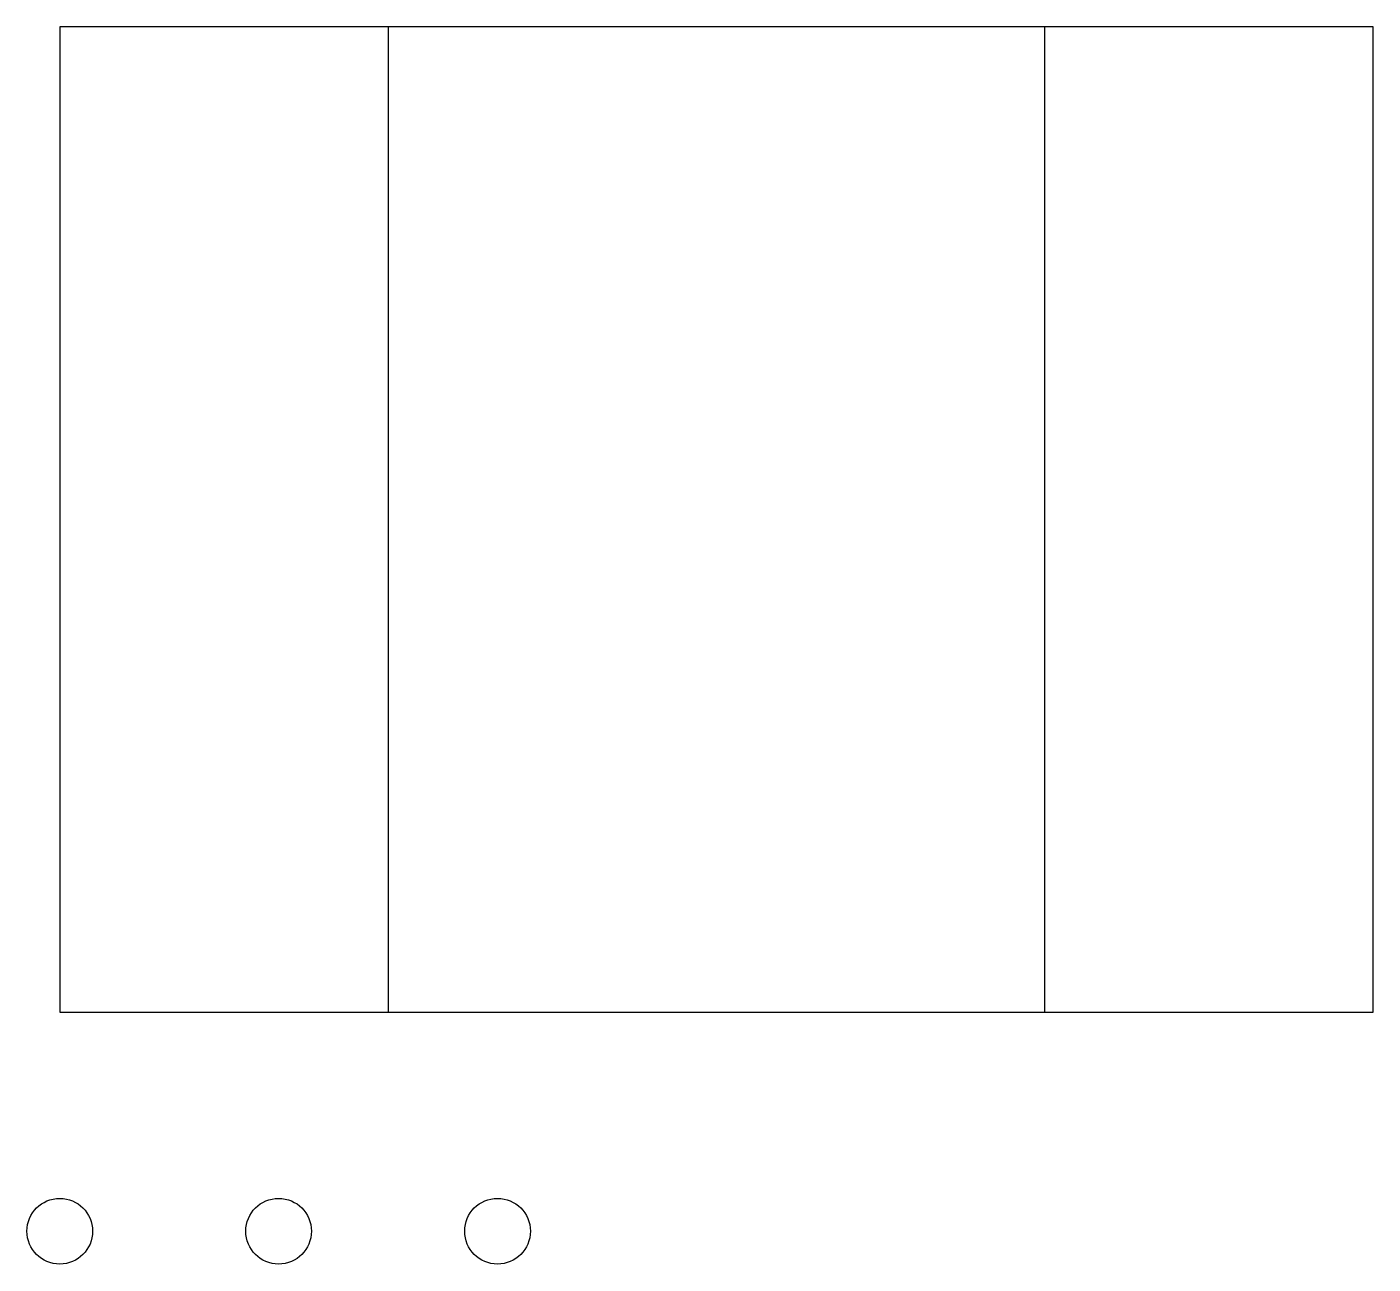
# Model space of a CAD drawing. Header units: metres. Extents: x -0.3 to 12, y -2.3 to 9.
import ezdxf

# ---------------------------------------------------------------- set-up
doc = ezdxf.new("R2010")
doc.units = ezdxf.units.M

msp = doc.modelspace()

# ---------------------------------------------------------------- linework, layer by layer
at = {"layer": 'A-WALL'}
for p, q in [((9, 9), (3, 9)), ((3, 9), (3, 0)), ((9, 0), (9, 9)), ((3, 0), (9, 0))]:
    msp.add_line(p, q, dxfattribs=at)
at = {"layer": 'ROOF'}
msp.add_lwpolyline([(0, 0), (12, 0), (12, 9), (0, 9)], close=True, dxfattribs=at)
at = {"layer": 'WDW-TYPE-A'}
for centre in [(0, -2), (2, -2), (4, -2)]:
    msp.add_circle(centre, 0.3, dxfattribs=at)
at = {"layer": 'WL-EXT'}
for p, q in [((12, 9), (0, 9)), ((0, 9), (0, 0)), ((12, 0), (12, 9)), ((0, 0), (12, 0))]:
    msp.add_line(p, q, dxfattribs=at)

doc.saveas('drawing.dxf')
